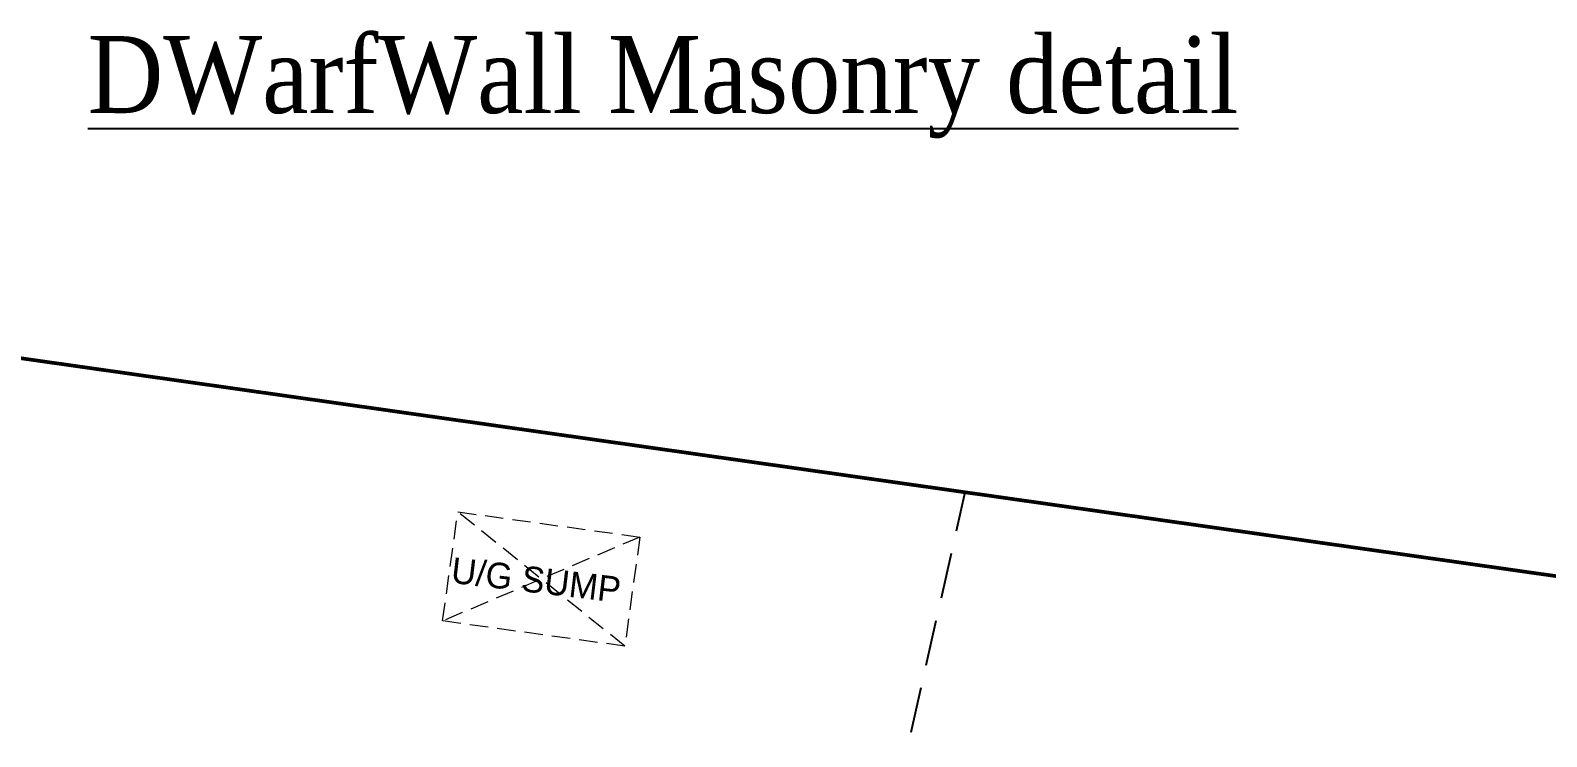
# Model space of a CAD drawing. Header units: metres. Extents: x -1744 to -758, y -4183 to -3914.
# Drawn here: x -1472.08 to -1430.84, y -4007.06 to -3987.83 of the extents above; entities that cross this region are included whole.
import ezdxf
from ezdxf.enums import TextEntityAlignment as Align

# ---------------------------------------------------------------- set-up
doc = ezdxf.new("R2010")
doc.units = ezdxf.units.M
doc.linetypes.add('HIDDEN', pattern=[0.375, 0.25, -0.125])
for name, color, linetype in [('Driveway', 43, 'Continuous'), ('PLOT_BOUNDARY', 70, 'Continuous'), ('TEXT', 7, 'Continuous'), ('TEXT NOTES', 200, 'Continuous'), ('WALL', 7, 'Continuous')]:
    doc.layers.add(name, color=color, linetype=linetype)
doc.layers.add('ELE-', color=5, linetype='Continuous', lineweight=9)
doc.styles.add('NOTES8-6', font='LSANS.TTF', dxfattribs={"height": 6})
doc.styles.add('ROMANS', font='times.ttf')

# ---------------------------------------------------------------- blocks, each defined once
blk = doc.blocks.new('A$C354D37F2')
at = {"layer": 'TEXT', "linetype": 'Continuous', "style": 'ROMANS', "width": 0.9}
blk.add_text('%%UDWarfWall Masonry detail', height=1.04716, dxfattribs=at).set_placement((0, 0))
blk = doc.blocks.new('A$C1C9B1590')
at = {"const_width": 0.1}
blk.add_lwpolyline([(10.363, 73.775), (17.583, 150.636), (51.916, 190.486), (130.618, 186.562), (194.972, 177.421), (246.957, 154.043), (248.226, 147.159), (212.156, 159.117), (200.959, 158.868), (204.545, 165.221), (192.95, 170.436), (166.246, 174.229), (164.271, 157.582), (195.935, 149.965), (164.984, 95.118), (148.395, 97.777), (145.042, 79.482), (10.363, 73.775)], dxfattribs=at)
at = {"layer": 'Driveway', "linetype": 'HIDDEN', "ltscale": 5}
for p, q in [((144.978, 121.149), (158.836, 182.559)), ((158.836, 182.559), (194.956, 177.428))]:
    blk.add_line(p, q, dxfattribs=at)
at = {"layer": 'ELE-', "linetype": 'HIDDEN', "ltscale": 2}
for p, q in [((149.573, 178.365), (145.032, 182.021)), ((149.984, 181.336), (144.62, 179.05))]:
    blk.add_line(p, q, dxfattribs=at)
blk.add_lwpolyline([(149.573, 178.365), (144.62, 179.05), (145.032, 182.021), (149.984, 181.336), (149.573, 178.365)], dxfattribs=at)
at = {"layer": 'WALL', "xscale": 2, "yscale": 2, "zscale": 2}
blk.add_blockref('A$C354D37F2', (134.966, 192.879), dxfattribs=at)
at = {"layer": 'TEXT NOTES', "style": 'NOTES8-6'}
blk.add_text('U/G SUMP ', height=0.7, rotation=353.2107, dxfattribs=at).set_placement((147.292, 180.151), align=Align.MIDDLE_CENTER)

msp = doc.modelspace()

# ---------------------------------------------------------------- linework, layer by layer
at = {"layer": 'PLOT_BOUNDARY', "color": 70}
msp.add_lwpolyline([(-1595.1255, -4109.18838), (-1587.90586, -4032.32671), (-1553.57281, -3992.47697), (-1474.8706, -3996.40153), (-1410.53308, -4005.53503), (-1358.53115, -4028.92018), (-1357.26265, -4035.80429), (-1393.33224, -4023.84665), (-1404.52947, -4024.09556), (-1400.94388, -4017.7418), (-1412.53911, -4012.52744), (-1439.24215, -4008.73451), (-1441.2172, -4025.38166), (-1409.55329, -4032.99787), (-1440.50502, -4087.84506), (-1457.09326, -4085.18602), (-1460.44637, -4103.48128)], close=True, dxfattribs=at)

# ---------------------------------------------------------------- block references
at = {"layer": 'WALL'}
msp.add_blockref('A$C1C9B1590', (-1605.48862, -4182.96317), dxfattribs=at)

doc.saveas('drawing.dxf')
